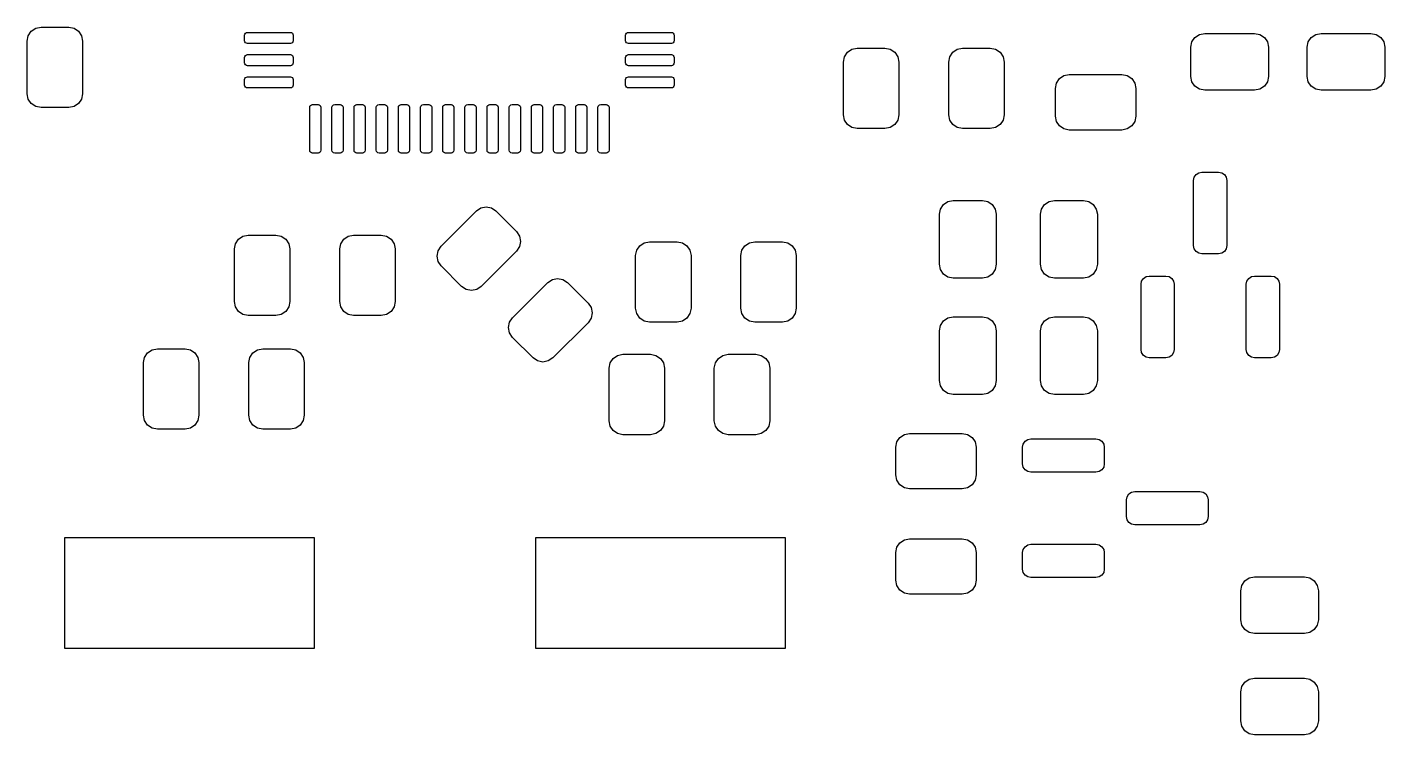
# Model space of a CAD drawing. Extents: x 0.13 to 2.75, y -2.34 to -0.27.
# Drawn here: x 1.493 to 2.457, y -2.324 to -1.821 of the extents above; entities that cross this region are included whole.
import ezdxf

# ---------------------------------------------------------------- set-up
doc = ezdxf.new("R2010")
doc.units = 0
doc.header["$MEASUREMENT"] = 0
doc.layers.add('BLACK', color=7, linetype='CONTINUOUS')

msp = doc.modelspace()

# ---------------------------------------------------------------- linework, layer by layer
at = {"layer": 'BLACK', "linetype": 'CONTINUOUS'}
for p, q in [((1.4958, -1.82395), (1.49899, -1.82181)), ((1.49899, -1.82181), (1.50276, -1.82106)), ((1.50276, -1.82106), (1.52244, -1.82106)), ((1.52244, -1.82106), (1.52621, -1.82181)), ((1.52621, -1.82181), (1.5294, -1.82395)), ((1.49291, -1.83091), (1.49366, -1.82714)), ((1.49291, -1.86831), (1.49291, -1.83091)), ((1.49366, -1.82714), (1.4958, -1.82395)), ((1.5294, -1.82395), (1.53153, -1.82714)), ((1.53153, -1.82714), (1.53228, -1.83091)), ((1.53228, -1.83091), (1.53228, -1.86831)), ((1.64744, -1.82677), (1.64759, -1.82602)), ((1.64744, -1.83071), (1.64744, -1.82677)), ((1.64759, -1.83146), (1.64744, -1.83071)), ((1.64759, -1.82602), (1.64802, -1.82538)), ((1.64802, -1.8321), (1.64759, -1.83146)), ((1.64802, -1.82538), (1.64866, -1.82495)), ((1.64866, -1.83253), (1.64802, -1.8321)), ((1.64866, -1.82495), (1.64941, -1.8248)), ((1.64941, -1.83268), (1.64866, -1.83253)), ((1.64941, -1.8248), (1.67992, -1.8248)), ((1.67992, -1.83268), (1.64941, -1.83268)), ((1.67992, -1.8248), (1.68067, -1.82495)), ((1.68067, -1.83253), (1.67992, -1.83268)), ((1.68067, -1.82495), (1.68131, -1.82538)), ((1.68131, -1.8321), (1.68067, -1.83253)), ((1.68131, -1.82538), (1.68174, -1.82602)), ((1.68174, -1.83146), (1.68131, -1.8321)), ((1.68174, -1.82602), (1.68189, -1.82677)), ((1.68189, -1.83071), (1.68174, -1.83146)), ((1.68189, -1.82677), (1.68189, -1.83071)), ((1.91811, -1.82677), (1.91826, -1.82602)), ((1.91811, -1.83071), (1.91811, -1.82677)), ((1.91826, -1.83146), (1.91811, -1.83071)), ((1.91826, -1.82602), (1.91869, -1.82538)), ((1.91869, -1.8321), (1.91826, -1.83146)), ((1.91869, -1.82538), (1.91933, -1.82495)), ((1.91933, -1.83253), (1.91869, -1.8321)), ((1.91933, -1.82495), (1.92008, -1.8248)), ((1.92008, -1.83268), (1.91933, -1.83253)), ((1.92008, -1.8248), (1.95059, -1.8248)), ((1.95059, -1.83268), (1.92008, -1.83268)), ((1.95059, -1.8248), (1.95134, -1.82495)), ((1.95134, -1.83253), (1.95059, -1.83268)), ((1.95134, -1.82495), (1.95198, -1.82538)), ((1.95198, -1.8321), (1.95134, -1.83253)), ((1.95198, -1.82538), (1.95241, -1.82602)), ((1.95241, -1.83146), (1.95198, -1.8321)), ((1.95241, -1.82602), (1.95256, -1.82677)), ((1.95256, -1.83071), (1.95241, -1.83146)), ((1.95256, -1.82677), (1.95256, -1.83071)), ((2.31969, -1.83533), (2.32043, -1.83157)), ((2.32043, -1.83157), (2.32257, -1.82837)), ((2.32257, -1.82837), (2.32576, -1.82624)), ((2.32576, -1.82624), (2.32953, -1.82549)), ((2.32953, -1.82549), (2.36496, -1.82549)), ((2.36496, -1.82549), (2.36873, -1.82624)), ((2.36873, -1.82624), (2.37192, -1.82837)), ((2.37192, -1.82837), (2.37405, -1.83157)), ((2.37405, -1.83157), (2.3748, -1.83533)), ((2.40236, -1.83533), (2.40311, -1.83157)), ((2.40311, -1.83157), (2.40524, -1.82837)), ((2.40524, -1.82837), (2.40844, -1.82624)), ((2.40844, -1.82624), (2.4122, -1.82549)), ((2.4122, -1.82549), (2.44764, -1.82549)), ((2.44764, -1.82549), (2.4514, -1.82624)), ((2.4514, -1.82624), (2.4546, -1.82837)), ((2.4546, -1.82837), (2.45673, -1.83157)), ((2.45673, -1.83157), (2.45748, -1.83533)), ((1.64744, -1.84252), (1.64759, -1.84177)), ((1.64759, -1.84177), (1.64802, -1.84113)), ((1.64802, -1.84113), (1.64866, -1.8407)), ((1.64866, -1.8407), (1.64941, -1.84055)), ((1.64941, -1.84055), (1.67992, -1.84055)), ((1.67992, -1.84055), (1.68067, -1.8407)), ((1.68067, -1.8407), (1.68131, -1.84113)), ((1.68131, -1.84113), (1.68174, -1.84177)), ((1.68174, -1.84177), (1.68189, -1.84252)), ((1.91811, -1.84252), (1.91826, -1.84177)), ((1.91826, -1.84177), (1.91869, -1.84113)), ((1.91869, -1.84113), (1.91933, -1.8407)), ((1.91933, -1.8407), (1.92008, -1.84055)), ((1.92008, -1.84055), (1.95059, -1.84055)), ((1.95059, -1.84055), (1.95134, -1.8407)), ((1.95134, -1.8407), (1.95198, -1.84113)), ((1.95198, -1.84113), (1.95241, -1.84177)), ((1.95241, -1.84177), (1.95256, -1.84252)), ((2.07283, -1.84587), (2.07358, -1.8421)), ((2.07358, -1.8421), (2.07572, -1.83891)), ((2.07572, -1.83891), (2.07891, -1.83677)), ((2.07891, -1.83677), (2.08268, -1.83602)), ((2.08268, -1.83602), (2.10236, -1.83602)), ((2.10236, -1.83602), (2.10613, -1.83677)), ((2.10613, -1.83677), (2.10932, -1.83891)), ((2.10932, -1.83891), (2.11146, -1.8421)), ((2.11146, -1.8421), (2.1122, -1.84587)), ((2.14764, -1.84587), (2.14839, -1.8421)), ((2.14839, -1.8421), (2.15052, -1.83891)), ((2.15052, -1.83891), (2.15371, -1.83677)), ((2.15371, -1.83677), (2.15748, -1.83602)), ((2.15748, -1.83602), (2.17717, -1.83602)), ((2.17717, -1.83602), (2.18093, -1.83677)), ((2.18093, -1.83677), (2.18413, -1.83891)), ((2.18413, -1.83891), (2.18626, -1.8421)), ((2.18626, -1.8421), (2.18701, -1.84587)), ((2.31969, -1.856), (2.31969, -1.83533)), ((2.3748, -1.83533), (2.3748, -1.856)), ((2.40236, -1.856), (2.40236, -1.83533)), ((2.45748, -1.83533), (2.45748, -1.856)), ((1.64744, -1.84646), (1.64744, -1.84252)), ((1.64759, -1.84721), (1.64744, -1.84646)), ((1.64802, -1.84785), (1.64759, -1.84721)), ((1.64866, -1.84828), (1.64802, -1.84785)), ((1.64941, -1.84843), (1.64866, -1.84828)), ((1.67992, -1.84843), (1.64941, -1.84843)), ((1.68067, -1.84828), (1.67992, -1.84843)), ((1.68131, -1.84785), (1.68067, -1.84828)), ((1.68174, -1.84721), (1.68131, -1.84785)), ((1.68189, -1.84646), (1.68174, -1.84721)), ((1.68189, -1.84252), (1.68189, -1.84646)), ((1.91811, -1.84646), (1.91811, -1.84252)), ((1.91826, -1.84721), (1.91811, -1.84646)), ((1.91869, -1.84785), (1.91826, -1.84721)), ((1.91933, -1.84828), (1.91869, -1.84785)), ((1.92008, -1.84843), (1.91933, -1.84828)), ((1.95059, -1.84843), (1.92008, -1.84843)), ((1.95134, -1.84828), (1.95059, -1.84843)), ((1.95198, -1.84785), (1.95134, -1.84828)), ((1.95241, -1.84721), (1.95198, -1.84785)), ((1.95256, -1.84646), (1.95241, -1.84721)), ((1.95256, -1.84252), (1.95256, -1.84646)), ((2.07283, -1.88327), (2.07283, -1.84587)), ((2.1122, -1.84587), (2.1122, -1.88327)), ((2.14764, -1.88327), (2.14764, -1.84587)), ((2.18701, -1.84587), (2.18701, -1.88327)), ((1.64744, -1.85827), (1.64759, -1.85751)), ((1.64744, -1.8622), (1.64744, -1.85827)), ((1.64759, -1.85751), (1.64802, -1.85688)), ((1.64802, -1.85688), (1.64866, -1.85645)), ((1.64866, -1.85645), (1.64941, -1.8563)), ((1.64941, -1.8563), (1.67992, -1.8563)), ((1.67992, -1.8563), (1.68067, -1.85645)), ((1.68067, -1.85645), (1.68131, -1.85688)), ((1.68131, -1.85688), (1.68174, -1.85751)), ((1.68174, -1.85751), (1.68189, -1.85827)), ((1.68189, -1.85827), (1.68189, -1.8622)), ((1.91811, -1.85827), (1.91826, -1.85751)), ((1.91811, -1.8622), (1.91811, -1.85827)), ((1.91826, -1.85751), (1.91869, -1.85688)), ((1.91869, -1.85688), (1.91933, -1.85645)), ((1.91933, -1.85645), (1.92008, -1.8563)), ((1.92008, -1.8563), (1.95059, -1.8563)), ((1.95059, -1.8563), (1.95134, -1.85645)), ((1.95134, -1.85645), (1.95198, -1.85688)), ((1.95198, -1.85688), (1.95241, -1.85751)), ((1.95241, -1.85751), (1.95256, -1.85827)), ((1.95256, -1.85827), (1.95256, -1.8622)), ((2.22343, -1.86457), (2.22417, -1.8608)), ((2.22417, -1.8608), (2.22631, -1.85761)), ((2.22631, -1.85761), (2.2295, -1.85547)), ((2.2295, -1.85547), (2.23327, -1.85472)), ((2.23327, -1.85472), (2.27067, -1.85472)), ((2.27067, -1.85472), (2.27444, -1.85547)), ((2.27444, -1.85547), (2.27763, -1.85761)), ((2.27763, -1.85761), (2.27976, -1.8608)), ((2.27976, -1.8608), (2.28051, -1.86457)), ((2.32043, -1.85977), (2.31969, -1.856)), ((2.32257, -1.86296), (2.32043, -1.85977)), ((2.37405, -1.85977), (2.37192, -1.86296)), ((2.3748, -1.856), (2.37405, -1.85977)), ((2.40311, -1.85977), (2.40236, -1.856)), ((2.40524, -1.86296), (2.40311, -1.85977)), ((2.45673, -1.85977), (2.4546, -1.86296)), ((2.45748, -1.856), (2.45673, -1.85977)), ((1.49366, -1.87207), (1.49291, -1.86831)), ((1.53228, -1.86831), (1.53153, -1.87207)), ((1.64759, -1.86296), (1.64744, -1.8622)), ((1.64802, -1.8636), (1.64759, -1.86296)), ((1.64866, -1.86402), (1.64802, -1.8636)), ((1.64941, -1.86417), (1.64866, -1.86402)), ((1.67992, -1.86417), (1.64941, -1.86417)), ((1.68067, -1.86402), (1.67992, -1.86417)), ((1.68131, -1.8636), (1.68067, -1.86402)), ((1.68174, -1.86296), (1.68131, -1.8636)), ((1.68189, -1.8622), (1.68174, -1.86296)), ((1.91826, -1.86296), (1.91811, -1.8622)), ((1.91869, -1.8636), (1.91826, -1.86296)), ((1.91933, -1.86402), (1.91869, -1.8636)), ((1.92008, -1.86417), (1.91933, -1.86402)), ((1.95059, -1.86417), (1.92008, -1.86417)), ((1.95134, -1.86402), (1.95059, -1.86417)), ((1.95198, -1.8636), (1.95134, -1.86402)), ((1.95241, -1.86296), (1.95198, -1.8636)), ((1.95256, -1.8622), (1.95241, -1.86296)), ((2.22343, -1.88425), (2.22343, -1.86457)), ((2.28051, -1.86457), (2.28051, -1.88425)), ((2.32576, -1.8651), (2.32257, -1.86296)), ((2.32953, -1.86585), (2.32576, -1.8651)), ((2.36496, -1.86585), (2.32953, -1.86585)), ((2.36873, -1.8651), (2.36496, -1.86585)), ((2.37192, -1.86296), (2.36873, -1.8651)), ((2.40844, -1.8651), (2.40524, -1.86296)), ((2.4122, -1.86585), (2.40844, -1.8651)), ((2.44764, -1.86585), (2.4122, -1.86585)), ((2.4514, -1.8651), (2.44764, -1.86585)), ((2.4546, -1.86296), (2.4514, -1.8651)), ((1.4958, -1.87527), (1.49366, -1.87207)), ((1.49899, -1.8774), (1.4958, -1.87527)), ((1.50276, -1.87815), (1.49899, -1.8774)), ((1.52244, -1.87815), (1.50276, -1.87815)), ((1.52621, -1.8774), (1.52244, -1.87815)), ((1.5294, -1.87527), (1.52621, -1.8774)), ((1.53153, -1.87207), (1.5294, -1.87527)), ((1.6937, -1.87795), (1.69385, -1.8772)), ((1.6937, -1.90846), (1.6937, -1.87795)), ((1.69385, -1.8772), (1.69428, -1.87656)), ((1.69428, -1.87656), (1.69492, -1.87613)), ((1.69492, -1.87613), (1.69567, -1.87598)), ((1.69567, -1.87598), (1.69961, -1.87598)), ((1.69961, -1.87598), (1.70036, -1.87613)), ((1.70036, -1.87613), (1.701, -1.87656)), ((1.701, -1.87656), (1.70142, -1.8772)), ((1.70142, -1.8772), (1.70157, -1.87795)), ((1.70157, -1.87795), (1.70157, -1.90846)), ((1.70945, -1.87795), (1.7096, -1.8772)), ((1.70945, -1.90846), (1.70945, -1.87795)), ((1.7096, -1.8772), (1.71003, -1.87656)), ((1.71003, -1.87656), (1.71066, -1.87613)), ((1.71066, -1.87613), (1.71142, -1.87598)), ((1.71142, -1.87598), (1.71535, -1.87598)), ((1.71535, -1.87598), (1.71611, -1.87613)), ((1.71611, -1.87613), (1.71675, -1.87656)), ((1.71675, -1.87656), (1.71717, -1.8772)), ((1.71717, -1.8772), (1.71732, -1.87795)), ((1.71732, -1.87795), (1.71732, -1.90846)), ((1.7252, -1.87795), (1.72535, -1.8772)), ((1.7252, -1.90846), (1.7252, -1.87795)), ((1.72535, -1.8772), (1.72577, -1.87656)), ((1.72577, -1.87656), (1.72641, -1.87613)), ((1.72641, -1.87613), (1.72717, -1.87598)), ((1.72717, -1.87598), (1.7311, -1.87598)), ((1.7311, -1.87598), (1.73186, -1.87613)), ((1.73186, -1.87613), (1.73249, -1.87656)), ((1.73249, -1.87656), (1.73292, -1.8772)), ((1.73292, -1.8772), (1.73307, -1.87795)), ((1.73307, -1.87795), (1.73307, -1.90846)), ((1.74094, -1.87795), (1.74109, -1.8772)), ((1.74094, -1.90846), (1.74094, -1.87795)), ((1.74109, -1.8772), (1.74152, -1.87656)), ((1.74152, -1.87656), (1.74216, -1.87613)), ((1.74216, -1.87613), (1.74291, -1.87598)), ((1.74291, -1.87598), (1.74685, -1.87598)), ((1.74685, -1.87598), (1.7476, -1.87613)), ((1.7476, -1.87613), (1.74824, -1.87656)), ((1.74824, -1.87656), (1.74867, -1.8772)), ((1.74867, -1.8772), (1.74882, -1.87795)), ((1.74882, -1.87795), (1.74882, -1.90846)), ((1.75669, -1.87795), (1.75684, -1.8772)), ((1.75669, -1.90846), (1.75669, -1.87795)), ((1.75684, -1.8772), (1.75727, -1.87656)), ((1.75727, -1.87656), (1.75791, -1.87613)), ((1.75791, -1.87613), (1.75866, -1.87598)), ((1.75866, -1.87598), (1.7626, -1.87598)), ((1.7626, -1.87598), (1.76335, -1.87613)), ((1.76335, -1.87613), (1.76399, -1.87656)), ((1.76399, -1.87656), (1.76442, -1.8772)), ((1.76442, -1.8772), (1.76457, -1.87795)), ((1.76457, -1.87795), (1.76457, -1.90846)), ((1.77244, -1.87795), (1.77259, -1.8772)), ((1.77244, -1.90846), (1.77244, -1.87795)), ((1.77259, -1.8772), (1.77302, -1.87656)), ((1.77302, -1.87656), (1.77366, -1.87613)), ((1.77366, -1.87613), (1.77441, -1.87598)), ((1.77441, -1.87598), (1.77835, -1.87598)), ((1.77835, -1.87598), (1.7791, -1.87613)), ((1.7791, -1.87613), (1.77974, -1.87656)), ((1.77974, -1.87656), (1.78017, -1.8772)), ((1.78017, -1.8772), (1.78031, -1.87795)), ((1.78031, -1.87795), (1.78031, -1.90846)), ((1.78819, -1.87795), (1.78834, -1.8772)), ((1.78819, -1.90846), (1.78819, -1.87795)), ((1.78834, -1.8772), (1.78877, -1.87656)), ((1.78877, -1.87656), (1.7894, -1.87613)), ((1.7894, -1.87613), (1.79016, -1.87598)), ((1.79016, -1.87598), (1.79409, -1.87598)), ((1.79409, -1.87598), (1.79485, -1.87613)), ((1.79485, -1.87613), (1.79549, -1.87656)), ((1.79549, -1.87656), (1.79591, -1.8772)), ((1.79591, -1.8772), (1.79606, -1.87795)), ((1.79606, -1.87795), (1.79606, -1.90846)), ((1.80394, -1.87795), (1.80409, -1.8772)), ((1.80394, -1.90846), (1.80394, -1.87795)), ((1.80409, -1.8772), (1.80451, -1.87656)), ((1.80451, -1.87656), (1.80515, -1.87613)), ((1.80515, -1.87613), (1.80591, -1.87598)), ((1.80591, -1.87598), (1.80984, -1.87598)), ((1.80984, -1.87598), (1.8106, -1.87613)), ((1.8106, -1.87613), (1.81123, -1.87656)), ((1.81123, -1.87656), (1.81166, -1.8772)), ((1.81166, -1.8772), (1.81181, -1.87795)), ((1.81181, -1.87795), (1.81181, -1.90846)), ((1.81969, -1.87795), (1.81983, -1.8772)), ((1.81969, -1.90846), (1.81969, -1.87795)), ((1.81983, -1.8772), (1.82026, -1.87656)), ((1.82026, -1.87656), (1.8209, -1.87613)), ((1.8209, -1.87613), (1.82165, -1.87598)), ((1.82165, -1.87598), (1.82559, -1.87598)), ((1.82559, -1.87598), (1.82634, -1.87613)), ((1.82634, -1.87613), (1.82698, -1.87656)), ((1.82698, -1.87656), (1.82741, -1.8772)), ((1.82741, -1.8772), (1.82756, -1.87795)), ((1.82756, -1.87795), (1.82756, -1.90846)), ((1.83543, -1.87795), (1.83558, -1.8772)), ((1.83543, -1.90846), (1.83543, -1.87795)), ((1.83558, -1.8772), (1.83601, -1.87656)), ((1.83601, -1.87656), (1.83665, -1.87613)), ((1.83665, -1.87613), (1.8374, -1.87598)), ((1.8374, -1.87598), (1.84134, -1.87598)), ((1.84134, -1.87598), (1.84209, -1.87613)), ((1.84209, -1.87613), (1.84273, -1.87656)), ((1.84273, -1.87656), (1.84316, -1.8772)), ((1.84316, -1.8772), (1.84331, -1.87795)), ((1.84331, -1.87795), (1.84331, -1.90846)), ((1.85118, -1.87795), (1.85133, -1.8772)), ((1.85118, -1.90846), (1.85118, -1.87795)), ((1.85133, -1.8772), (1.85176, -1.87656)), ((1.85176, -1.87656), (1.8524, -1.87613)), ((1.8524, -1.87613), (1.85315, -1.87598)), ((1.85315, -1.87598), (1.85709, -1.87598)), ((1.85709, -1.87598), (1.85784, -1.87613)), ((1.85784, -1.87613), (1.85848, -1.87656)), ((1.85848, -1.87656), (1.85891, -1.8772)), ((1.85891, -1.8772), (1.85906, -1.87795)), ((1.85906, -1.87795), (1.85906, -1.90846)), ((1.86693, -1.87795), (1.86708, -1.8772)), ((1.86693, -1.90846), (1.86693, -1.87795)), ((1.86708, -1.8772), (1.86751, -1.87656)), ((1.86751, -1.87656), (1.86814, -1.87613)), ((1.86814, -1.87613), (1.8689, -1.87598)), ((1.8689, -1.87598), (1.87283, -1.87598)), ((1.87283, -1.87598), (1.87359, -1.87613)), ((1.87359, -1.87613), (1.87423, -1.87656)), ((1.87423, -1.87656), (1.87465, -1.8772)), ((1.87465, -1.8772), (1.8748, -1.87795)), ((1.8748, -1.87795), (1.8748, -1.90846)), ((1.88268, -1.87795), (1.88283, -1.8772)), ((1.88268, -1.90846), (1.88268, -1.87795)), ((1.88283, -1.8772), (1.88325, -1.87656)), ((1.88325, -1.87656), (1.88389, -1.87613)), ((1.88389, -1.87613), (1.88465, -1.87598)), ((1.88465, -1.87598), (1.88858, -1.87598)), ((1.88858, -1.87598), (1.88934, -1.87613)), ((1.88934, -1.87613), (1.88997, -1.87656)), ((1.88997, -1.87656), (1.8904, -1.8772)), ((1.8904, -1.8772), (1.89055, -1.87795)), ((1.89055, -1.87795), (1.89055, -1.90846)), ((1.89843, -1.87795), (1.89858, -1.8772)), ((1.89843, -1.90846), (1.89843, -1.87795)), ((1.89858, -1.8772), (1.899, -1.87656)), ((1.899, -1.87656), (1.89964, -1.87613)), ((1.89964, -1.87613), (1.90039, -1.87598)), ((1.90039, -1.87598), (1.90433, -1.87598)), ((1.90433, -1.87598), (1.90508, -1.87613)), ((1.90508, -1.87613), (1.90572, -1.87656)), ((1.90572, -1.87656), (1.90615, -1.8772)), ((1.90615, -1.8772), (1.9063, -1.87795)), ((1.9063, -1.87795), (1.9063, -1.90846)), ((2.07358, -1.88703), (2.07283, -1.88327)), ((2.07572, -1.89023), (2.07358, -1.88703)), ((2.07891, -1.89236), (2.07572, -1.89023)), ((2.10932, -1.89023), (2.10613, -1.89236)), ((2.11146, -1.88703), (2.10932, -1.89023)), ((2.1122, -1.88327), (2.11146, -1.88703)), ((2.14839, -1.88703), (2.14764, -1.88327)), ((2.15052, -1.89023), (2.14839, -1.88703)), ((2.15371, -1.89236), (2.15052, -1.89023)), ((2.18413, -1.89023), (2.18093, -1.89236)), ((2.18626, -1.88703), (2.18413, -1.89023)), ((2.18701, -1.88327), (2.18626, -1.88703)), ((2.22417, -1.88802), (2.22343, -1.88425)), ((2.22631, -1.89121), (2.22417, -1.88802)), ((2.27976, -1.88802), (2.27763, -1.89121)), ((2.28051, -1.88425), (2.27976, -1.88802)), ((2.08268, -1.89311), (2.07891, -1.89236)), ((2.10236, -1.89311), (2.08268, -1.89311)), ((2.10613, -1.89236), (2.10236, -1.89311)), ((2.15748, -1.89311), (2.15371, -1.89236)), ((2.17717, -1.89311), (2.15748, -1.89311)), ((2.18093, -1.89236), (2.17717, -1.89311)), ((2.2295, -1.89335), (2.22631, -1.89121)), ((2.23327, -1.89409), (2.2295, -1.89335)), ((2.27067, -1.89409), (2.23327, -1.89409)), ((2.27444, -1.89335), (2.27067, -1.89409)), ((2.27763, -1.89121), (2.27444, -1.89335)), ((1.69385, -1.90922), (1.6937, -1.90846)), ((1.69428, -1.90986), (1.69385, -1.90922)), ((1.70142, -1.90922), (1.701, -1.90986)), ((1.70157, -1.90846), (1.70142, -1.90922)), ((1.7096, -1.90922), (1.70945, -1.90846)), ((1.71003, -1.90986), (1.7096, -1.90922)), ((1.71717, -1.90922), (1.71675, -1.90986)), ((1.71732, -1.90846), (1.71717, -1.90922)), ((1.72535, -1.90922), (1.7252, -1.90846)), ((1.72577, -1.90986), (1.72535, -1.90922)), ((1.73292, -1.90922), (1.73249, -1.90986)), ((1.73307, -1.90846), (1.73292, -1.90922)), ((1.74109, -1.90922), (1.74094, -1.90846)), ((1.74152, -1.90986), (1.74109, -1.90922)), ((1.74867, -1.90922), (1.74824, -1.90986)), ((1.74882, -1.90846), (1.74867, -1.90922)), ((1.75684, -1.90922), (1.75669, -1.90846)), ((1.75727, -1.90986), (1.75684, -1.90922)), ((1.76442, -1.90922), (1.76399, -1.90986)), ((1.76457, -1.90846), (1.76442, -1.90922)), ((1.77259, -1.90922), (1.77244, -1.90846)), ((1.77302, -1.90986), (1.77259, -1.90922)), ((1.78017, -1.90922), (1.77974, -1.90986)), ((1.78031, -1.90846), (1.78017, -1.90922)), ((1.78834, -1.90922), (1.78819, -1.90846)), ((1.78877, -1.90986), (1.78834, -1.90922)), ((1.79591, -1.90922), (1.79549, -1.90986)), ((1.79606, -1.90846), (1.79591, -1.90922)), ((1.80409, -1.90922), (1.80394, -1.90846)), ((1.80451, -1.90986), (1.80409, -1.90922)), ((1.81166, -1.90922), (1.81123, -1.90986)), ((1.81181, -1.90846), (1.81166, -1.90922)), ((1.81983, -1.90922), (1.81969, -1.90846)), ((1.82026, -1.90986), (1.81983, -1.90922)), ((1.82741, -1.90922), (1.82698, -1.90986)), ((1.82756, -1.90846), (1.82741, -1.90922)), ((1.83558, -1.90922), (1.83543, -1.90846)), ((1.83601, -1.90986), (1.83558, -1.90922)), ((1.84316, -1.90922), (1.84273, -1.90986)), ((1.84331, -1.90846), (1.84316, -1.90922)), ((1.85133, -1.90922), (1.85118, -1.90846)), ((1.85176, -1.90986), (1.85133, -1.90922)), ((1.85891, -1.90922), (1.85848, -1.90986)), ((1.85906, -1.90846), (1.85891, -1.90922)), ((1.86708, -1.90922), (1.86693, -1.90846)), ((1.86751, -1.90986), (1.86708, -1.90922)), ((1.87465, -1.90922), (1.87423, -1.90986)), ((1.8748, -1.90846), (1.87465, -1.90922)), ((1.88283, -1.90922), (1.88268, -1.90846)), ((1.88325, -1.90986), (1.88283, -1.90922)), ((1.8904, -1.90922), (1.88997, -1.90986)), ((1.89055, -1.90846), (1.8904, -1.90922)), ((1.89858, -1.90922), (1.89843, -1.90846)), ((1.899, -1.90986), (1.89858, -1.90922)), ((1.90615, -1.90922), (1.90572, -1.90986)), ((1.9063, -1.90846), (1.90615, -1.90922)), ((1.69492, -1.91028), (1.69428, -1.90986)), ((1.69567, -1.91043), (1.69492, -1.91028)), ((1.69961, -1.91043), (1.69567, -1.91043)), ((1.70036, -1.91028), (1.69961, -1.91043)), ((1.701, -1.90986), (1.70036, -1.91028)), ((1.71066, -1.91028), (1.71003, -1.90986)), ((1.71142, -1.91043), (1.71066, -1.91028)), ((1.71535, -1.91043), (1.71142, -1.91043)), ((1.71611, -1.91028), (1.71535, -1.91043)), ((1.71675, -1.90986), (1.71611, -1.91028)), ((1.72641, -1.91028), (1.72577, -1.90986)), ((1.72717, -1.91043), (1.72641, -1.91028)), ((1.7311, -1.91043), (1.72717, -1.91043)), ((1.73186, -1.91028), (1.7311, -1.91043)), ((1.73249, -1.90986), (1.73186, -1.91028)), ((1.74216, -1.91028), (1.74152, -1.90986)), ((1.74291, -1.91043), (1.74216, -1.91028)), ((1.74685, -1.91043), (1.74291, -1.91043)), ((1.7476, -1.91028), (1.74685, -1.91043)), ((1.74824, -1.90986), (1.7476, -1.91028)), ((1.75791, -1.91028), (1.75727, -1.90986)), ((1.75866, -1.91043), (1.75791, -1.91028)), ((1.7626, -1.91043), (1.75866, -1.91043)), ((1.76335, -1.91028), (1.7626, -1.91043)), ((1.76399, -1.90986), (1.76335, -1.91028)), ((1.77366, -1.91028), (1.77302, -1.90986)), ((1.77441, -1.91043), (1.77366, -1.91028)), ((1.77835, -1.91043), (1.77441, -1.91043)), ((1.7791, -1.91028), (1.77835, -1.91043)), ((1.77974, -1.90986), (1.7791, -1.91028)), ((1.7894, -1.91028), (1.78877, -1.90986)), ((1.79016, -1.91043), (1.7894, -1.91028)), ((1.79409, -1.91043), (1.79016, -1.91043)), ((1.79485, -1.91028), (1.79409, -1.91043)), ((1.79549, -1.90986), (1.79485, -1.91028)), ((1.80515, -1.91028), (1.80451, -1.90986)), ((1.80591, -1.91043), (1.80515, -1.91028)), ((1.80984, -1.91043), (1.80591, -1.91043)), ((1.8106, -1.91028), (1.80984, -1.91043)), ((1.81123, -1.90986), (1.8106, -1.91028)), ((1.8209, -1.91028), (1.82026, -1.90986)), ((1.82165, -1.91043), (1.8209, -1.91028)), ((1.82559, -1.91043), (1.82165, -1.91043)), ((1.82634, -1.91028), (1.82559, -1.91043)), ((1.82698, -1.90986), (1.82634, -1.91028)), ((1.83665, -1.91028), (1.83601, -1.90986)), ((1.8374, -1.91043), (1.83665, -1.91028)), ((1.84134, -1.91043), (1.8374, -1.91043)), ((1.84209, -1.91028), (1.84134, -1.91043)), ((1.84273, -1.90986), (1.84209, -1.91028)), ((1.8524, -1.91028), (1.85176, -1.90986)), ((1.85315, -1.91043), (1.8524, -1.91028)), ((1.85709, -1.91043), (1.85315, -1.91043)), ((1.85784, -1.91028), (1.85709, -1.91043)), ((1.85848, -1.90986), (1.85784, -1.91028)), ((1.86814, -1.91028), (1.86751, -1.90986)), ((1.8689, -1.91043), (1.86814, -1.91028)), ((1.87283, -1.91043), (1.8689, -1.91043)), ((1.87359, -1.91028), (1.87283, -1.91043)), ((1.87423, -1.90986), (1.87359, -1.91028)), ((1.88389, -1.91028), (1.88325, -1.90986)), ((1.88465, -1.91043), (1.88389, -1.91028)), ((1.88858, -1.91043), (1.88465, -1.91043)), ((1.88934, -1.91028), (1.88858, -1.91043)), ((1.88997, -1.90986), (1.88934, -1.91028)), ((1.89964, -1.91028), (1.899, -1.90986)), ((1.90039, -1.91043), (1.89964, -1.91028)), ((1.90433, -1.91043), (1.90039, -1.91043)), ((1.90508, -1.91028), (1.90433, -1.91043)), ((1.90572, -1.90986), (1.90508, -1.91028)), ((2.32165, -1.92982), (2.3221, -1.92756)), ((2.3221, -1.92756), (2.32338, -1.92565)), ((2.32338, -1.92565), (2.3253, -1.92437)), ((2.3253, -1.92437), (2.32756, -1.92392)), ((2.32756, -1.92392), (2.33937, -1.92392)), ((2.33937, -1.92392), (2.34163, -1.92437)), ((2.34163, -1.92437), (2.34355, -1.92565)), ((2.34355, -1.92565), (2.34483, -1.92756)), ((2.34483, -1.92756), (2.34528, -1.92982)), ((2.32165, -1.97608), (2.32165, -1.92982)), ((2.34528, -1.92982), (2.34528, -1.97608)), ((2.14179, -1.95017), (2.14393, -1.94698)), ((2.14393, -1.94698), (2.14712, -1.94484)), ((2.14712, -1.94484), (2.15089, -1.94409)), ((2.15089, -1.94409), (2.17156, -1.94409)), ((2.17156, -1.94409), (2.17532, -1.94484)), ((2.17532, -1.94484), (2.17851, -1.94698)), ((2.17851, -1.94698), (2.18065, -1.95017)), ((2.21364, -1.95017), (2.21578, -1.94698)), ((2.21578, -1.94698), (2.21897, -1.94484)), ((2.21897, -1.94484), (2.22274, -1.94409)), ((2.22274, -1.94409), (2.24341, -1.94409)), ((2.24341, -1.94409), (2.24717, -1.94484)), ((2.24717, -1.94484), (2.25037, -1.94698)), ((2.25037, -1.94698), (2.2525, -1.95017)), ((1.78698, -1.97661), (1.81204, -1.95155)), ((1.81204, -1.95155), (1.81523, -1.94942)), ((1.81523, -1.94942), (1.819, -1.94867)), ((1.819, -1.94867), (1.82277, -1.94942)), ((1.82277, -1.94942), (1.82596, -1.95155)), ((1.82596, -1.95155), (1.84057, -1.96617)), ((2.14104, -1.95394), (2.14179, -1.95017)), ((2.14104, -1.98937), (2.14104, -1.95394)), ((2.18065, -1.95017), (2.1814, -1.95394)), ((2.1814, -1.95394), (2.1814, -1.98937)), ((2.21289, -1.95394), (2.21364, -1.95017)), ((2.21289, -1.98937), (2.21289, -1.95394)), ((2.2525, -1.95017), (2.25325, -1.95394)), ((2.25325, -1.95394), (2.25325, -1.98937)), ((1.84057, -1.96617), (1.84271, -1.96936)), ((1.64016, -1.97854), (1.64091, -1.97478)), ((1.64091, -1.97478), (1.64304, -1.97158)), ((1.64304, -1.97158), (1.64623, -1.96945)), ((1.64623, -1.96945), (1.65, -1.9687)), ((1.65, -1.9687), (1.66969, -1.9687)), ((1.66969, -1.9687), (1.67345, -1.96945)), ((1.67345, -1.96945), (1.67664, -1.97158)), ((1.67664, -1.97158), (1.67878, -1.97478)), ((1.67878, -1.97478), (1.67953, -1.97854)), ((1.71496, -1.97854), (1.71571, -1.97478)), ((1.71571, -1.97478), (1.71784, -1.97158)), ((1.71784, -1.97158), (1.72104, -1.96945)), ((1.72104, -1.96945), (1.7248, -1.9687)), ((1.7248, -1.9687), (1.74449, -1.9687)), ((1.74449, -1.9687), (1.74825, -1.96945)), ((1.74825, -1.96945), (1.75145, -1.97158)), ((1.75145, -1.97158), (1.75358, -1.97478)), ((1.75358, -1.97478), (1.75433, -1.97854)), ((1.78485, -1.9798), (1.78698, -1.97661)), ((1.84271, -1.97689), (1.84057, -1.98009)), ((1.84271, -1.96936), (1.84346, -1.97313)), ((1.84346, -1.97313), (1.84271, -1.97689)), ((1.92595, -1.9795), (1.92808, -1.97631)), ((1.92808, -1.97631), (1.93127, -1.97417)), ((1.93127, -1.97417), (1.93504, -1.97343)), ((1.93504, -1.97343), (1.95472, -1.97343)), ((1.95472, -1.97343), (1.95849, -1.97417)), ((1.95849, -1.97417), (1.96168, -1.97631)), ((1.96168, -1.97631), (1.96382, -1.9795)), ((2.00075, -1.9795), (2.00288, -1.97631)), ((2.00288, -1.97631), (2.00608, -1.97417)), ((2.00608, -1.97417), (2.00984, -1.97343)), ((2.00984, -1.97343), (2.02953, -1.97343)), ((2.02953, -1.97343), (2.03329, -1.97417)), ((2.03329, -1.97417), (2.03649, -1.97631)), ((2.03649, -1.97631), (2.03862, -1.9795)), ((2.3221, -1.97834), (2.32165, -1.97608)), ((2.34528, -1.97608), (2.34483, -1.97834)), ((1.64016, -2.01594), (1.64016, -1.97854)), ((1.67953, -1.97854), (1.67953, -2.01594)), ((1.71496, -2.01594), (1.71496, -1.97854)), ((1.75433, -1.97854), (1.75433, -2.01594)), ((1.7841, -1.98357), (1.78485, -1.9798)), ((1.78485, -1.98733), (1.7841, -1.98357)), ((1.84057, -1.98009), (1.81552, -2.00514)), ((1.9252, -1.98327), (1.92595, -1.9795)), ((1.9252, -2.02067), (1.9252, -1.98327)), ((1.96382, -1.9795), (1.96457, -1.98327)), ((1.96457, -1.98327), (1.96457, -2.02067)), ((2, -1.98327), (2.00075, -1.9795)), ((2, -2.02067), (2, -1.98327)), ((2.03862, -1.9795), (2.03937, -1.98327)), ((2.03937, -1.98327), (2.03937, -2.02067)), ((2.32338, -1.98026), (2.3221, -1.97834)), ((2.3253, -1.98154), (2.32338, -1.98026)), ((2.32756, -1.98199), (2.3253, -1.98154)), ((2.33937, -1.98199), (2.32756, -1.98199)), ((2.34163, -1.98154), (2.33937, -1.98199)), ((2.34355, -1.98026), (2.34163, -1.98154)), ((2.34483, -1.97834), (2.34355, -1.98026)), ((1.78698, -1.99053), (1.78485, -1.98733)), ((1.8016, -2.00514), (1.78698, -1.99053)), ((2.14179, -1.99314), (2.14104, -1.98937)), ((2.14393, -1.99633), (2.14179, -1.99314)), ((2.14712, -1.99846), (2.14393, -1.99633)), ((2.17851, -1.99633), (2.17532, -1.99846)), ((2.18065, -1.99314), (2.17851, -1.99633)), ((2.1814, -1.98937), (2.18065, -1.99314)), ((2.21364, -1.99314), (2.21289, -1.98937)), ((2.21578, -1.99633), (2.21364, -1.99314)), ((2.21897, -1.99846), (2.21578, -1.99633)), ((2.25037, -1.99633), (2.24717, -1.99846)), ((2.2525, -1.99314), (2.25037, -1.99633)), ((2.25325, -1.98937), (2.2525, -1.99314)), ((1.80479, -2.00727), (1.8016, -2.00514)), ((1.81552, -2.00514), (1.81233, -2.00727)), ((1.83779, -2.02741), (1.86285, -2.00236)), ((1.86285, -2.00236), (1.86604, -2.00022)), ((1.86604, -2.00022), (1.86981, -1.99947)), ((1.86981, -1.99947), (1.87357, -2.00022)), ((1.87357, -2.00022), (1.87676, -2.00236)), ((1.87676, -2.00236), (1.89138, -2.01697)), ((2.15089, -1.99921), (2.14712, -1.99846)), ((2.17156, -1.99921), (2.15089, -1.99921)), ((2.17532, -1.99846), (2.17156, -1.99921)), ((2.22274, -1.99921), (2.21897, -1.99846)), ((2.24341, -1.99921), (2.22274, -1.99921)), ((2.24717, -1.99846), (2.24341, -1.99921)), ((2.28425, -2.00364), (2.2847, -2.00138)), ((2.28425, -2.0499), (2.28425, -2.00364)), ((2.2847, -2.00138), (2.28598, -1.99947)), ((2.28598, -1.99947), (2.2879, -1.99819)), ((2.2879, -1.99819), (2.29016, -1.99774)), ((2.29016, -1.99774), (2.30197, -1.99774)), ((2.30197, -1.99774), (2.30423, -1.99819)), ((2.30423, -1.99819), (2.30614, -1.99947)), ((2.30614, -1.99947), (2.30742, -2.00138)), ((2.30742, -2.00138), (2.30787, -2.00364)), ((2.30787, -2.00364), (2.30787, -2.0499)), ((2.35906, -2.00364), (2.3595, -2.00138)), ((2.35906, -2.0499), (2.35906, -2.00364)), ((2.3595, -2.00138), (2.36078, -1.99947)), ((2.36078, -1.99947), (2.3627, -1.99819)), ((2.3627, -1.99819), (2.36496, -1.99774)), ((2.36496, -1.99774), (2.37677, -1.99774)), ((2.37677, -1.99774), (2.37903, -1.99819)), ((2.37903, -1.99819), (2.38095, -1.99947)), ((2.38095, -1.99947), (2.38223, -2.00138)), ((2.38223, -2.00138), (2.38268, -2.00364)), ((2.38268, -2.00364), (2.38268, -2.0499)), ((1.64091, -2.01971), (1.64016, -2.01594)), ((1.67953, -2.01594), (1.67878, -2.01971)), ((1.71571, -2.01971), (1.71496, -2.01594)), ((1.75433, -2.01594), (1.75358, -2.01971)), ((1.80856, -2.00802), (1.80479, -2.00727)), ((1.81233, -2.00727), (1.80856, -2.00802)), ((1.64304, -2.0229), (1.64091, -2.01971)), ((1.64623, -2.02504), (1.64304, -2.0229)), ((1.65, -2.02579), (1.64623, -2.02504)), ((1.67345, -2.02504), (1.66969, -2.02579)), ((1.67664, -2.0229), (1.67345, -2.02504)), ((1.67878, -2.01971), (1.67664, -2.0229)), ((1.71784, -2.0229), (1.71571, -2.01971)), ((1.72104, -2.02504), (1.71784, -2.0229)), ((1.7248, -2.02579), (1.72104, -2.02504)), ((1.74825, -2.02504), (1.74449, -2.02579)), ((1.75145, -2.0229), (1.74825, -2.02504)), ((1.75358, -2.01971), (1.75145, -2.0229)), ((1.89138, -2.01697), (1.89351, -2.02017)), ((1.89351, -2.02017), (1.89426, -2.02393)), ((1.89426, -2.02393), (1.89351, -2.0277)), ((1.92595, -2.02444), (1.9252, -2.02067)), ((1.92808, -2.02763), (1.92595, -2.02444)), ((1.96382, -2.02444), (1.96168, -2.02763)), ((1.96457, -2.02067), (1.96382, -2.02444)), ((2.00075, -2.02444), (2, -2.02067)), ((2.00288, -2.02763), (2.00075, -2.02444)), ((2.03862, -2.02444), (2.03649, -2.02763)), ((2.03937, -2.02067), (2.03862, -2.02444)), ((1.66969, -2.02579), (1.65, -2.02579)), ((1.74449, -2.02579), (1.7248, -2.02579)), ((1.83491, -2.03437), (1.83566, -2.03061)), ((1.83566, -2.03814), (1.83491, -2.03437)), ((1.83566, -2.03061), (1.83779, -2.02741)), ((1.89138, -2.03089), (1.86633, -2.05595)), ((1.89351, -2.0277), (1.89138, -2.03089)), ((1.93127, -2.02976), (1.92808, -2.02763)), ((1.93504, -2.03051), (1.93127, -2.02976)), ((1.95472, -2.03051), (1.93504, -2.03051)), ((1.95849, -2.02976), (1.95472, -2.03051)), ((1.96168, -2.02763), (1.95849, -2.02976)), ((2.00608, -2.02976), (2.00288, -2.02763)), ((2.00984, -2.03051), (2.00608, -2.02976)), ((2.02953, -2.03051), (2.00984, -2.03051)), ((2.03329, -2.02976), (2.02953, -2.03051)), ((2.03649, -2.02763), (2.03329, -2.02976)), ((2.14104, -2.03661), (2.14179, -2.03285)), ((2.14179, -2.03285), (2.14393, -2.02965)), ((2.14393, -2.02965), (2.14712, -2.02752)), ((2.14712, -2.02752), (2.15089, -2.02677)), ((2.15089, -2.02677), (2.17156, -2.02677)), ((2.17156, -2.02677), (2.17532, -2.02752)), ((2.17532, -2.02752), (2.17851, -2.02965)), ((2.17851, -2.02965), (2.18065, -2.03285)), ((2.18065, -2.03285), (2.1814, -2.03661)), ((2.21289, -2.03661), (2.21364, -2.03285)), ((2.21364, -2.03285), (2.21578, -2.02965)), ((2.21578, -2.02965), (2.21897, -2.02752)), ((2.21897, -2.02752), (2.22274, -2.02677)), ((2.22274, -2.02677), (2.24341, -2.02677)), ((2.24341, -2.02677), (2.24717, -2.02752)), ((2.24717, -2.02752), (2.25037, -2.02965)), ((2.25037, -2.02965), (2.2525, -2.03285)), ((2.2525, -2.03285), (2.25325, -2.03661)), ((1.83779, -2.04133), (1.83566, -2.03814)), ((1.85241, -2.05595), (1.83779, -2.04133)), ((2.14104, -2.07205), (2.14104, -2.03661)), ((2.1814, -2.03661), (2.1814, -2.07205)), ((2.21289, -2.07205), (2.21289, -2.03661)), ((2.25325, -2.03661), (2.25325, -2.07205)), ((1.57634, -2.05549), (1.57847, -2.05229)), ((1.57847, -2.05229), (1.58167, -2.05016)), ((1.58167, -2.05016), (1.58543, -2.04941)), ((1.58543, -2.04941), (1.60512, -2.04941)), ((1.60512, -2.04941), (1.60888, -2.05016)), ((1.60888, -2.05016), (1.61208, -2.05229)), ((1.61208, -2.05229), (1.61421, -2.05549)), ((1.65114, -2.05549), (1.65328, -2.05229)), ((1.65328, -2.05229), (1.65647, -2.05016)), ((1.65647, -2.05016), (1.66024, -2.04941)), ((1.66024, -2.04941), (1.67992, -2.04941)), ((1.67992, -2.04941), (1.68369, -2.05016)), ((1.68369, -2.05016), (1.68688, -2.05229)), ((1.68688, -2.05229), (1.68901, -2.05549)), ((1.90918, -2.05623), (1.91238, -2.0541)), ((1.91238, -2.0541), (1.91614, -2.05335)), ((1.91614, -2.05335), (1.93583, -2.05335)), ((1.93583, -2.05335), (1.93959, -2.0541)), ((1.93959, -2.0541), (1.94279, -2.05623)), ((1.98399, -2.05623), (1.98718, -2.0541)), ((1.98718, -2.0541), (1.99094, -2.05335)), ((1.99094, -2.05335), (2.01063, -2.05335)), ((2.01063, -2.05335), (2.0144, -2.0541)), ((2.0144, -2.0541), (2.01759, -2.05623)), ((2.2847, -2.05216), (2.28425, -2.0499)), ((2.28598, -2.05408), (2.2847, -2.05216)), ((2.2879, -2.05536), (2.28598, -2.05408)), ((2.30614, -2.05408), (2.30423, -2.05536)), ((2.30742, -2.05216), (2.30614, -2.05408)), ((2.30787, -2.0499), (2.30742, -2.05216)), ((2.3595, -2.05216), (2.35906, -2.0499)), ((2.36078, -2.05408), (2.3595, -2.05216)), ((2.3627, -2.05536), (2.36078, -2.05408)), ((2.38095, -2.05408), (2.37903, -2.05536)), ((2.38223, -2.05216), (2.38095, -2.05408)), ((2.38268, -2.0499), (2.38223, -2.05216)), ((1.57559, -2.05925), (1.57634, -2.05549)), ((1.57559, -2.09665), (1.57559, -2.05925)), ((1.61421, -2.05549), (1.61496, -2.05925)), ((1.61496, -2.05925), (1.61496, -2.09665)), ((1.65039, -2.05925), (1.65114, -2.05549)), ((1.65039, -2.09665), (1.65039, -2.05925)), ((1.68901, -2.05549), (1.68976, -2.05925)), ((1.68976, -2.05925), (1.68976, -2.09665)), ((1.8556, -2.05808), (1.85241, -2.05595)), ((1.85937, -2.05883), (1.8556, -2.05808)), ((1.86313, -2.05808), (1.85937, -2.05883)), ((1.86633, -2.05595), (1.86313, -2.05808)), ((1.9063, -2.06319), (1.90705, -2.05942)), ((1.9063, -2.10059), (1.9063, -2.06319)), ((1.90705, -2.05942), (1.90918, -2.05623)), ((1.94279, -2.05623), (1.94492, -2.05942)), ((1.94492, -2.05942), (1.94567, -2.06319)), ((1.94567, -2.06319), (1.94567, -2.10059)), ((1.9811, -2.06319), (1.98185, -2.05942)), ((1.9811, -2.10059), (1.9811, -2.06319)), ((1.98185, -2.05942), (1.98399, -2.05623)), ((2.01759, -2.05623), (2.01972, -2.05942)), ((2.01972, -2.05942), (2.02047, -2.06319)), ((2.02047, -2.06319), (2.02047, -2.10059)), ((2.29016, -2.05581), (2.2879, -2.05536)), ((2.30197, -2.05581), (2.29016, -2.05581)), ((2.30423, -2.05536), (2.30197, -2.05581)), ((2.36496, -2.05581), (2.3627, -2.05536)), ((2.37677, -2.05581), (2.36496, -2.05581)), ((2.37903, -2.05536), (2.37677, -2.05581)), ((2.14179, -2.07581), (2.14104, -2.07205)), ((2.1814, -2.07205), (2.18065, -2.07581)), ((2.21364, -2.07581), (2.21289, -2.07205)), ((2.25325, -2.07205), (2.2525, -2.07581)), ((2.14393, -2.07901), (2.14179, -2.07581)), ((2.14712, -2.08114), (2.14393, -2.07901)), ((2.15089, -2.08189), (2.14712, -2.08114)), ((2.17156, -2.08189), (2.15089, -2.08189)), ((2.17532, -2.08114), (2.17156, -2.08189)), ((2.17851, -2.07901), (2.17532, -2.08114)), ((2.18065, -2.07581), (2.17851, -2.07901)), ((2.21578, -2.07901), (2.21364, -2.07581)), ((2.21897, -2.08114), (2.21578, -2.07901)), ((2.22274, -2.08189), (2.21897, -2.08114)), ((2.24341, -2.08189), (2.22274, -2.08189)), ((2.24717, -2.08114), (2.24341, -2.08189)), ((2.25037, -2.07901), (2.24717, -2.08114)), ((2.2525, -2.07581), (2.25037, -2.07901)), ((1.57634, -2.10042), (1.57559, -2.09665)), ((1.57847, -2.10361), (1.57634, -2.10042)), ((1.61421, -2.10042), (1.61208, -2.10361)), ((1.61496, -2.09665), (1.61421, -2.10042)), ((1.65114, -2.10042), (1.65039, -2.09665)), ((1.65328, -2.10361), (1.65114, -2.10042)), ((1.68901, -2.10042), (1.68688, -2.10361)), ((1.68976, -2.09665), (1.68901, -2.10042)), ((1.90705, -2.10436), (1.9063, -2.10059)), ((1.94567, -2.10059), (1.94492, -2.10436)), ((1.98185, -2.10436), (1.9811, -2.10059)), ((2.02047, -2.10059), (2.01972, -2.10436)), ((1.58167, -2.10575), (1.57847, -2.10361)), ((1.58543, -2.1065), (1.58167, -2.10575)), ((1.60512, -2.1065), (1.58543, -2.1065)), ((1.60888, -2.10575), (1.60512, -2.1065)), ((1.61208, -2.10361), (1.60888, -2.10575)), ((1.65647, -2.10575), (1.65328, -2.10361)), ((1.66024, -2.1065), (1.65647, -2.10575)), ((1.67992, -2.1065), (1.66024, -2.1065)), ((1.68369, -2.10575), (1.67992, -2.1065)), ((1.68688, -2.10361), (1.68369, -2.10575)), ((1.90918, -2.10755), (1.90705, -2.10436)), ((1.91238, -2.10968), (1.90918, -2.10755)), ((1.91614, -2.11043), (1.91238, -2.10968)), ((1.93583, -2.11043), (1.91614, -2.11043)), ((1.93959, -2.10968), (1.93583, -2.11043)), ((1.94279, -2.10755), (1.93959, -2.10968)), ((1.94492, -2.10436), (1.94279, -2.10755)), ((1.98399, -2.10755), (1.98185, -2.10436)), ((1.98718, -2.10968), (1.98399, -2.10755)), ((1.99094, -2.11043), (1.98718, -2.10968)), ((2.01063, -2.11043), (1.99094, -2.11043)), ((2.0144, -2.10968), (2.01063, -2.11043)), ((2.01759, -2.10755), (2.0144, -2.10968)), ((2.01972, -2.10436), (2.01759, -2.10755)), ((2.11079, -2.11552), (2.11292, -2.11233)), ((2.11292, -2.11233), (2.11612, -2.1102)), ((2.11612, -2.1102), (2.11988, -2.10945)), ((2.11988, -2.10945), (2.15728, -2.10945)), ((2.15728, -2.10945), (2.16105, -2.1102)), ((2.16105, -2.1102), (2.16424, -2.11233)), ((2.16424, -2.11233), (2.16638, -2.11552)), ((2.11004, -2.11929), (2.11079, -2.11552)), ((2.11004, -2.13898), (2.11004, -2.11929)), ((2.16638, -2.11552), (2.16713, -2.11929)), ((2.16713, -2.11929), (2.16713, -2.13898)), ((2.2001, -2.11929), (2.20055, -2.11703)), ((2.2001, -2.1311), (2.2001, -2.11929)), ((2.20055, -2.11703), (2.20183, -2.11512)), ((2.20183, -2.11512), (2.20374, -2.11384)), ((2.20374, -2.11384), (2.206, -2.11339)), ((2.206, -2.11339), (2.25226, -2.11339)), ((2.25226, -2.11339), (2.25452, -2.11384)), ((2.25452, -2.11384), (2.25644, -2.11512)), ((2.25644, -2.11512), (2.25772, -2.11703)), ((2.25772, -2.11703), (2.25817, -2.11929)), ((2.25817, -2.11929), (2.25817, -2.1311)), ((2.20055, -2.13336), (2.2001, -2.1311)), ((2.25817, -2.1311), (2.25772, -2.13336)), ((2.11079, -2.14274), (2.11004, -2.13898)), ((2.16713, -2.13898), (2.16638, -2.14274)), ((2.20183, -2.13528), (2.20055, -2.13336)), ((2.20374, -2.13656), (2.20183, -2.13528)), ((2.206, -2.13701), (2.20374, -2.13656)), ((2.25226, -2.13701), (2.206, -2.13701)), ((2.25452, -2.13656), (2.25226, -2.13701)), ((2.25644, -2.13528), (2.25452, -2.13656)), ((2.25772, -2.13336), (2.25644, -2.13528)), ((2.11292, -2.14594), (2.11079, -2.14274)), ((2.11612, -2.14807), (2.11292, -2.14594)), ((2.11988, -2.14882), (2.11612, -2.14807)), ((2.15728, -2.14882), (2.11988, -2.14882)), ((2.16105, -2.14807), (2.15728, -2.14882)), ((2.16424, -2.14594), (2.16105, -2.14807)), ((2.16638, -2.14274), (2.16424, -2.14594)), ((2.27756, -2.15124), (2.27982, -2.15079)), ((2.27982, -2.15079), (2.32608, -2.15079)), ((2.32608, -2.15079), (2.32834, -2.15124)), ((2.27392, -2.15669), (2.27437, -2.15443)), ((2.27392, -2.1685), (2.27392, -2.15669)), ((2.27437, -2.15443), (2.27565, -2.15252)), ((2.27565, -2.15252), (2.27756, -2.15124)), ((2.32834, -2.15124), (2.33026, -2.15252)), ((2.33026, -2.15252), (2.33154, -2.15443)), ((2.33154, -2.15443), (2.33199, -2.15669)), ((2.33199, -2.15669), (2.33199, -2.1685)), ((2.27437, -2.17076), (2.27392, -2.1685)), ((2.33199, -2.1685), (2.33154, -2.17076)), ((2.27565, -2.17268), (2.27437, -2.17076)), ((2.27756, -2.17396), (2.27565, -2.17268)), ((2.27982, -2.17441), (2.27756, -2.17396)), ((2.32608, -2.17441), (2.27982, -2.17441)), ((2.32834, -2.17396), (2.32608, -2.17441)), ((2.33026, -2.17268), (2.32834, -2.17396)), ((2.33154, -2.17076), (2.33026, -2.17268)), ((1.51969, -2.2622), (1.51969, -2.18346)), ((1.51969, -2.18346), (1.69685, -2.18346)), ((1.69685, -2.18346), (1.69685, -2.2622)), ((1.85433, -2.2622), (1.85433, -2.18346)), ((1.85433, -2.18346), (2.0315, -2.18346)), ((2.0315, -2.18346), (2.0315, -2.2622)), ((2.11079, -2.19033), (2.11292, -2.18713)), ((2.11292, -2.18713), (2.11612, -2.185)), ((2.11612, -2.185), (2.11988, -2.18425)), ((2.11988, -2.18425), (2.15728, -2.18425)), ((2.15728, -2.18425), (2.16105, -2.185)), ((2.16105, -2.185), (2.16424, -2.18713)), ((2.16424, -2.18713), (2.16638, -2.19033)), ((2.20183, -2.18992), (2.20374, -2.18864)), ((2.20374, -2.18864), (2.206, -2.18819)), ((2.206, -2.18819), (2.25226, -2.18819)), ((2.25226, -2.18819), (2.25452, -2.18864)), ((2.25452, -2.18864), (2.25644, -2.18992)), ((2.11004, -2.19409), (2.11079, -2.19033)), ((2.11004, -2.21378), (2.11004, -2.19409)), ((2.16638, -2.19033), (2.16713, -2.19409)), ((2.16713, -2.19409), (2.16713, -2.21378)), ((2.2001, -2.19409), (2.20055, -2.19183)), ((2.2001, -2.20591), (2.2001, -2.19409)), ((2.20055, -2.19183), (2.20183, -2.18992)), ((2.25644, -2.18992), (2.25772, -2.19183)), ((2.25772, -2.19183), (2.25817, -2.19409)), ((2.25817, -2.19409), (2.25817, -2.20591)), ((2.20055, -2.20817), (2.2001, -2.20591)), ((2.20183, -2.21008), (2.20055, -2.20817)), ((2.25772, -2.20817), (2.25644, -2.21008)), ((2.25817, -2.20591), (2.25772, -2.20817)), ((2.11079, -2.21755), (2.11004, -2.21378)), ((2.11292, -2.22074), (2.11079, -2.21755)), ((2.16638, -2.21755), (2.16424, -2.22074)), ((2.16713, -2.21378), (2.16638, -2.21755)), ((2.20374, -2.21136), (2.20183, -2.21008)), ((2.206, -2.21181), (2.20374, -2.21136)), ((2.25226, -2.21181), (2.206, -2.21181)), ((2.25452, -2.21136), (2.25226, -2.21181)), ((2.25644, -2.21008), (2.25452, -2.21136)), ((2.35512, -2.22116), (2.35587, -2.21739)), ((2.35587, -2.21739), (2.358, -2.2142)), ((2.358, -2.2142), (2.36119, -2.21207)), ((2.36119, -2.21207), (2.36496, -2.21132)), ((2.36496, -2.21132), (2.40039, -2.21132)), ((2.40039, -2.21132), (2.40416, -2.21207)), ((2.40416, -2.21207), (2.40735, -2.2142)), ((2.40735, -2.2142), (2.40949, -2.21739)), ((2.40949, -2.21739), (2.41024, -2.22116)), ((2.11612, -2.22287), (2.11292, -2.22074)), ((2.11988, -2.22362), (2.11612, -2.22287)), ((2.15728, -2.22362), (2.11988, -2.22362)), ((2.16105, -2.22287), (2.15728, -2.22362)), ((2.16424, -2.22074), (2.16105, -2.22287)), ((2.35512, -2.24183), (2.35512, -2.22116)), ((2.41024, -2.22116), (2.41024, -2.24183)), ((2.35587, -2.2456), (2.35512, -2.24183)), ((2.358, -2.24879), (2.35587, -2.2456)), ((2.40949, -2.2456), (2.40735, -2.24879)), ((2.41024, -2.24183), (2.40949, -2.2456)), ((2.36119, -2.25092), (2.358, -2.24879)), ((2.36496, -2.25167), (2.36119, -2.25092)), ((2.40039, -2.25167), (2.36496, -2.25167)), ((2.40416, -2.25092), (2.40039, -2.25167)), ((2.40735, -2.24879), (2.40416, -2.25092)), ((1.69685, -2.2622), (1.51969, -2.2622)), ((2.0315, -2.2622), (1.85433, -2.2622)), ((2.358, -2.28605), (2.36119, -2.28392)), ((2.36119, -2.28392), (2.36496, -2.28317)), ((2.36496, -2.28317), (2.40039, -2.28317)), ((2.40039, -2.28317), (2.40416, -2.28392)), ((2.40416, -2.28392), (2.40735, -2.28605)), ((2.35512, -2.29301), (2.35587, -2.28925)), ((2.35512, -2.31368), (2.35512, -2.29301)), ((2.35587, -2.28925), (2.358, -2.28605)), ((2.40735, -2.28605), (2.40949, -2.28925)), ((2.40949, -2.28925), (2.41024, -2.29301)), ((2.41024, -2.29301), (2.41024, -2.31368)), ((2.35587, -2.31745), (2.35512, -2.31368)), ((2.41024, -2.31368), (2.40949, -2.31745)), ((2.358, -2.32064), (2.35587, -2.31745)), ((2.36119, -2.32277), (2.358, -2.32064)), ((2.36496, -2.32352), (2.36119, -2.32277)), ((2.40039, -2.32352), (2.36496, -2.32352)), ((2.40416, -2.32277), (2.40039, -2.32352)), ((2.40735, -2.32064), (2.40416, -2.32277)), ((2.40949, -2.31745), (2.40735, -2.32064))]:
    msp.add_line(p, q, dxfattribs=at)

doc.saveas('drawing.dxf')
